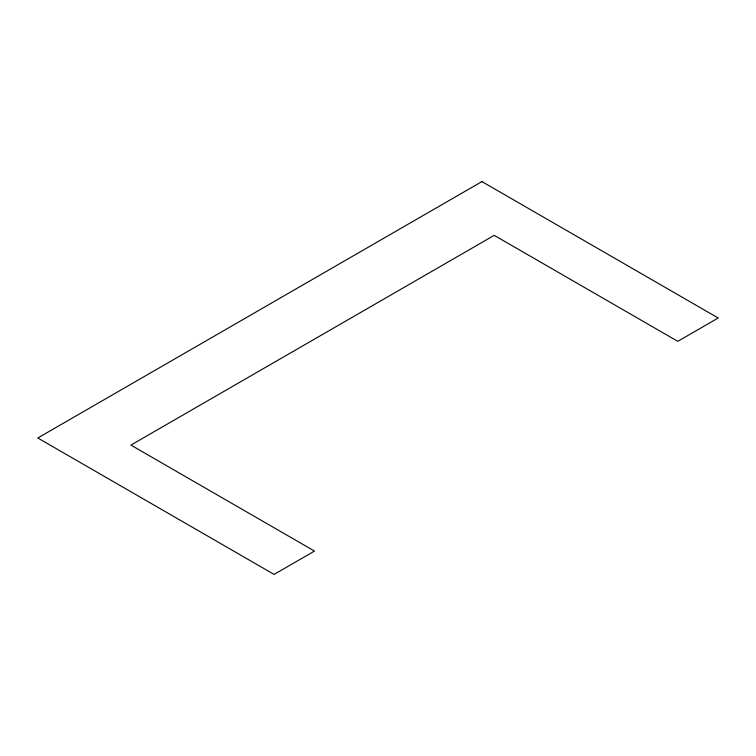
<?xml version="1.0" encoding="UTF-8"?>
<svg xmlns="http://www.w3.org/2000/svg" width="756" height="756" viewBox="0 0 756 756"><rect width="100%" height="100%" fill="white"/><g stroke="black" fill="none" stroke-linecap="round" stroke-linejoin="round"><path stroke-width="1.13" d="M481.922 181.591L37.8 437.998L274.078 574.409L314.487 551.077L130.92 445.095L494.216 235.352L677.782 341.334L718.2 318.002L481.922 181.591"/></g></svg>
